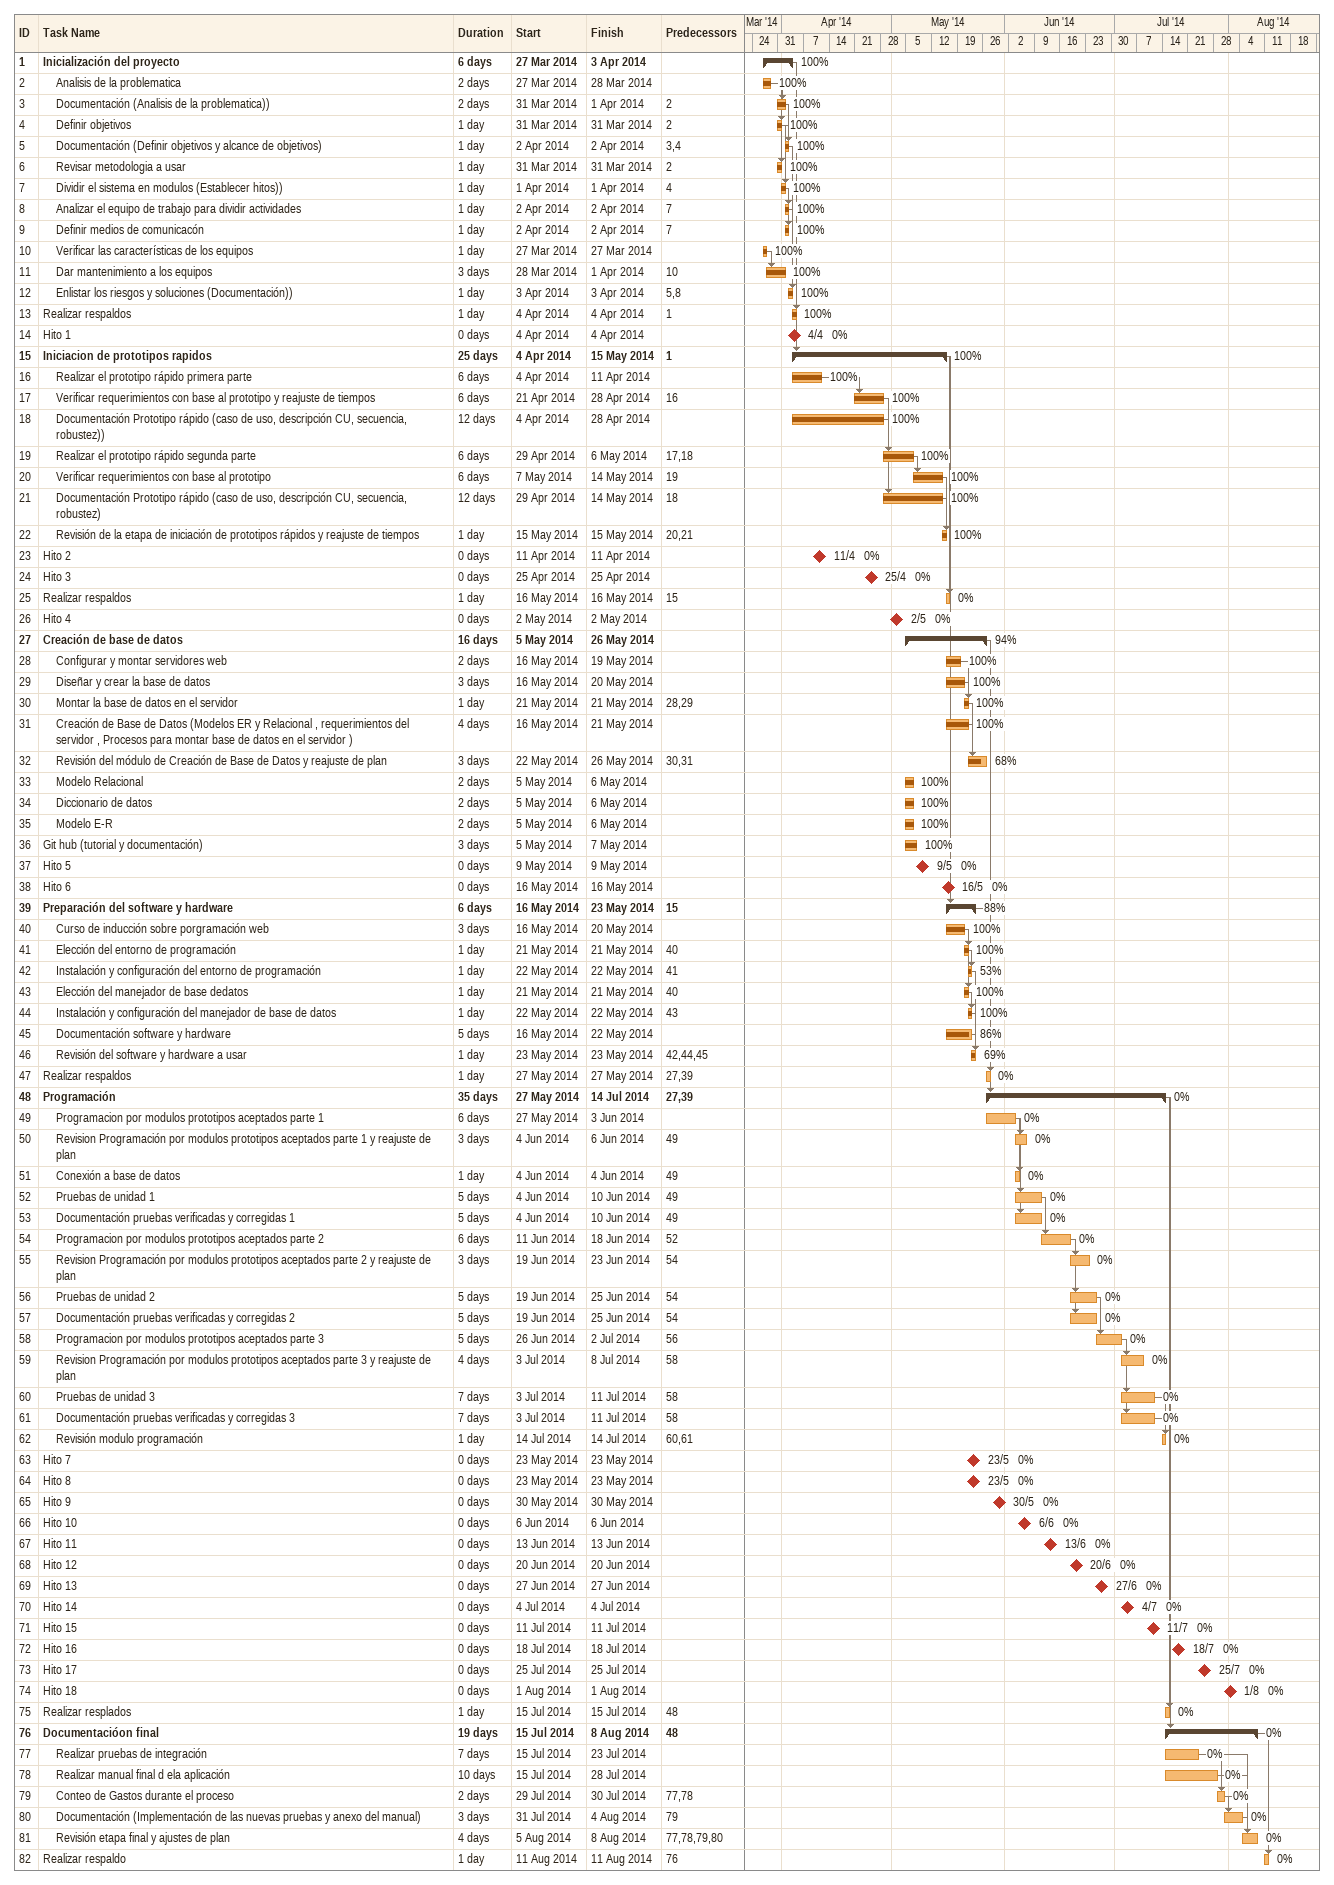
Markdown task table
| ID | Level | Task | Duration | Start | Finish | Predecessors | % complete |
|---|---|---|---|---|---|---|---|
| 1 | 1 | **Inicialización del proyecto** | 6d | 2014-03-27 | 2014-04-03 |  | 100 |
| 2 | 2 | Analisis de la problematica | 2d | 2014-03-27 | 2014-03-28 |  | 100 |
| 3 | 2 | Documentación (Analisis de la problematica)) | 2d | 2014-03-31 | 2014-04-01 | 2 | 100 |
| 4 | 2 | Definir objetivos | 1d | 2014-03-31 | 2014-03-31 | 2 | 100 |
| 5 | 2 | Documentación (Definir objetivos y alcance de objetivos) | 1d | 2014-04-02 | 2014-04-02 | 3, 4 | 100 |
| 6 | 2 | Revisar metodologia a usar | 1d | 2014-03-31 | 2014-03-31 | 2 | 100 |
| 7 | 2 | Dividir el sistema en modulos (Establecer hitos)) | 1d | 2014-04-01 | 2014-04-01 | 4 | 100 |
| 8 | 2 | Analizar el equipo de trabajo para dividir actividades | 1d | 2014-04-02 | 2014-04-02 | 7 | 100 |
| 9 | 2 | Definir medios de comunicacón | 1d | 2014-04-02 | 2014-04-02 | 7 | 100 |
| 10 | 2 | Verificar las características de los equipos | 1d | 2014-03-27 | 2014-03-27 |  | 100 |
| 11 | 2 | Dar mantenimiento a los equipos | 3d | 2014-03-28 | 2014-04-01 | 10 | 100 |
| 12 | 2 | Enlistar los riesgos y soluciones (Documentación)) | 1d | 2014-04-03 | 2014-04-03 | 5, 8 | 100 |
| 13 | 1 | Realizar respaldos | 1d | 2014-04-04 | 2014-04-04 | 1 | 100 |
| 14 | 1 | Hito 1 | 0d | 2014-04-04 | 2014-04-04 |  | 0 |
| 15 | 1 | **Iniciacion de prototipos rapidos** | 25d | 2014-04-04 | 2014-05-15 | 1 | 100 |
| 16 | 2 | Realizar el prototipo rápido primera parte | 6d | 2014-04-04 | 2014-04-11 |  | 100 |
| 17 | 2 | Verificar requerimientos con base al prototipo y reajuste de tiempos | 6d | 2014-04-21 | 2014-04-28 | 16 | 100 |
| 18 | 2 | Documentación Prototipo rápido (caso de uso, descripción CU, secuencia, robustez)) | 12d | 2014-04-04 | 2014-04-28 |  | 100 |
| 19 | 2 | Realizar el prototipo rápido segunda parte | 6d | 2014-04-29 | 2014-05-06 | 17, 18 | 100 |
| 20 | 2 | Verificar requerimientos con base al prototipo | 6d | 2014-05-07 | 2014-05-14 | 19 | 100 |
| 21 | 2 | Documentación Prototipo rápido (caso de uso, descripción CU, secuencia, robustez) | 12d | 2014-04-29 | 2014-05-14 | 18 | 100 |
| 22 | 2 | Revisión de la etapa de iniciación de prototipos rápidos y reajuste de tiempos | 1d | 2014-05-15 | 2014-05-15 | 20, 21 | 100 |
| 23 | 1 | Hito 2 | 0d | 2014-04-11 | 2014-04-11 |  | 0 |
| 24 | 1 | Hito 3 | 0d | 2014-04-25 | 2014-04-25 |  | 0 |
| 25 | 1 | Realizar respaldos | 1d | 2014-05-16 | 2014-05-16 | 15 | 0 |
| 26 | 1 | Hito 4 | 0d | 2014-05-02 | 2014-05-02 |  | 0 |
| 27 | 1 | **Creación de base de datos** | 16d | 2014-05-05 | 2014-05-26 |  | 94 |
| 28 | 2 | Configurar y montar servidores web | 2d | 2014-05-16 | 2014-05-19 |  | 100 |
| 29 | 2 | Diseñar y crear la base de datos | 3d | 2014-05-16 | 2014-05-20 |  | 100 |
| 30 | 2 | Montar la base de datos en el servidor | 1d | 2014-05-21 | 2014-05-21 | 28, 29 | 100 |
| 31 | 2 | Creación de Base de Datos (Modelos ER y Relacional , requerimientos del servidor , Procesos para montar base de datos en el servidor ) | 4d | 2014-05-16 | 2014-05-21 |  | 100 |
| 32 | 2 | Revisión del módulo de Creación de Base de Datos y reajuste de plan | 3d | 2014-05-22 | 2014-05-26 | 30, 31 | 68 |
| 33 | 2 | Modelo Relacional | 2d | 2014-05-05 | 2014-05-06 |  | 100 |
| 34 | 2 | Diccionario de datos | 2d | 2014-05-05 | 2014-05-06 |  | 100 |
| 35 | 2 | Modelo E-R | 2d | 2014-05-05 | 2014-05-06 |  | 100 |
| 36 | 1 | Git hub (tutorial y documentación) | 3d | 2014-05-05 | 2014-05-07 |  | 100 |
| 37 | 1 | Hito 5 | 0d | 2014-05-09 | 2014-05-09 |  | 0 |
| 38 | 1 | Hito 6 | 0d | 2014-05-16 | 2014-05-16 |  | 0 |
| 39 | 1 | **Preparación del software y hardware** | 6d | 2014-05-16 | 2014-05-23 | 15 | 88 |
| 40 | 2 | Curso de inducción sobre porgramación web | 3d | 2014-05-16 | 2014-05-20 |  | 100 |
| 41 | 2 | Elección del entorno de programación | 1d | 2014-05-21 | 2014-05-21 | 40 | 100 |
| 42 | 2 | Instalación y configuración del entorno de programación | 1d | 2014-05-22 | 2014-05-22 | 41 | 53 |
| 43 | 2 | Elección del manejador de base dedatos | 1d | 2014-05-21 | 2014-05-21 | 40 | 100 |
| 44 | 2 | Instalación y configuración del manejador de base de datos | 1d | 2014-05-22 | 2014-05-22 | 43 | 100 |
| 45 | 2 | Documentación software y hardware | 5d | 2014-05-16 | 2014-05-22 |  | 86 |
| 46 | 2 | Revisión del software y hardware a usar | 1d | 2014-05-23 | 2014-05-23 | 42, 44, 45 | 69 |
| 47 | 1 | Realizar respaldos | 1d | 2014-05-27 | 2014-05-27 | 27, 39 | 0 |
| 48 | 1 | **Programación** | 35d | 2014-05-27 | 2014-07-14 | 27, 39 | 0 |
| 49 | 2 | Programacion por modulos prototipos aceptados parte 1 | 6d | 2014-05-27 | 2014-06-03 |  | 0 |
| 50 | 2 | Revision Programación por modulos prototipos aceptados parte 1 y reajuste de plan | 3d | 2014-06-04 | 2014-06-06 | 49 | 0 |
| 51 | 2 | Conexión a base de datos | 1d | 2014-06-04 | 2014-06-04 | 49 | 0 |
| 52 | 2 | Pruebas de unidad 1 | 5d | 2014-06-04 | 2014-06-10 | 49 | 0 |
| 53 | 2 | Documentación pruebas verificadas y corregidas 1 | 5d | 2014-06-04 | 2014-06-10 | 49 | 0 |
| 54 | 2 | Programacion por modulos prototipos aceptados parte 2 | 6d | 2014-06-11 | 2014-06-18 | 52 | 0 |
| 55 | 2 | Revision Programación por modulos prototipos aceptados parte 2 y reajuste de plan | 3d | 2014-06-19 | 2014-06-23 | 54 | 0 |
| 56 | 2 | Pruebas de unidad 2 | 5d | 2014-06-19 | 2014-06-25 | 54 | 0 |
| 57 | 2 | Documentación pruebas verificadas y corregidas 2 | 5d | 2014-06-19 | 2014-06-25 | 54 | 0 |
| 58 | 2 | Programacion por modulos prototipos aceptados parte 3 | 5d | 2014-06-26 | 2014-07-02 | 56 | 0 |
| 59 | 2 | Revision Programación por modulos prototipos aceptados parte 3 y reajuste de plan | 4d | 2014-07-03 | 2014-07-08 | 58 | 0 |
| 60 | 2 | Pruebas de unidad 3 | 7d | 2014-07-03 | 2014-07-11 | 58 | 0 |
| 61 | 2 | Documentación pruebas verificadas y corregidas 3 | 7d | 2014-07-03 | 2014-07-11 | 58 | 0 |
| 62 | 2 | Revisión modulo programación | 1d | 2014-07-14 | 2014-07-14 | 60, 61 | 0 |
| 63 | 1 | Hito 7 | 0d | 2014-05-23 | 2014-05-23 |  | 0 |
| 64 | 1 | Hito 8 | 0d | 2014-05-23 | 2014-05-23 |  | 0 |
| 65 | 1 | Hito 9 | 0d | 2014-05-30 | 2014-05-30 |  | 0 |
| 66 | 1 | Hito 10 | 0d | 2014-06-06 | 2014-06-06 |  | 0 |
| 67 | 1 | Hito 11 | 0d | 2014-06-13 | 2014-06-13 |  | 0 |
| 68 | 1 | Hito 12 | 0d | 2014-06-20 | 2014-06-20 |  | 0 |
| 69 | 1 | Hito 13 | 0d | 2014-06-27 | 2014-06-27 |  | 0 |
| 70 | 1 | Hito 14 | 0d | 2014-07-04 | 2014-07-04 |  | 0 |
| 71 | 1 | Hito 15 | 0d | 2014-07-11 | 2014-07-11 |  | 0 |
| 72 | 1 | Hito 16 | 0d | 2014-07-18 | 2014-07-18 |  | 0 |
| 73 | 1 | Hito 17 | 0d | 2014-07-25 | 2014-07-25 |  | 0 |
| 74 | 1 | Hito 18 | 0d | 2014-08-01 | 2014-08-01 |  | 0 |
| 75 | 1 | Realizar resplados | 1d | 2014-07-15 | 2014-07-15 | 48 | 0 |
| 76 | 1 | **Documentacióon final** | 19d | 2014-07-15 | 2014-08-08 | 48 | 0 |
| 77 | 2 | Realizar pruebas de integración | 7d | 2014-07-15 | 2014-07-23 |  | 0 |
| 78 | 2 | Realizar manual final d ela aplicación | 10d | 2014-07-15 | 2014-07-28 |  | 0 |
| 79 | 2 | Conteo de Gastos durante el proceso | 2d | 2014-07-29 | 2014-07-30 | 77, 78 | 0 |
| 80 | 2 | Documentación (Implementación de las nuevas pruebas y anexo del manual) | 3d | 2014-07-31 | 2014-08-04 | 79 | 0 |
| 81 | 2 | Revisión etapa final y ajustes de plan | 4d | 2014-08-05 | 2014-08-08 | 77, 78, 79, 80 | 0 |
| 82 | 1 | Realizar respaldo | 1d | 2014-08-11 | 2014-08-11 | 76 | 0 |
